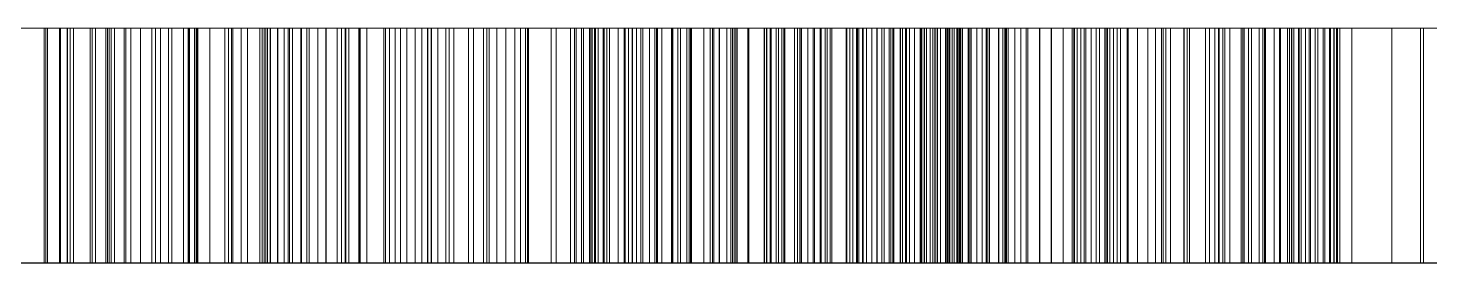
# Paper-space layout '01_三视图' of a CAD drawing. Header units: millimetres. Extents: x 8 to 451, y 8 to 289.
# Drawn here: x 158.96 to 159.557, y 97.925 to 98.025 of the extents above; entities that cross this region are included whole.
import ezdxf

# ---------------------------------------------------------------- set-up
doc = ezdxf.new("R2010")
doc.units = ezdxf.units.MM
doc.linetypes.add('WP_HIDDEN', pattern=[2.3, 1.5, -0.8])
doc.layers.add('HIDDEN', color=7, linetype='WP_HIDDEN', lineweight=13)
doc.layers.add('VISIBLE', color=7, linetype='CONTINUOUS', lineweight=25)

psp = doc.layouts.new('01_三视图')

# ---------------------------------------------------------------- linework, layer by layer
at = {"layer": 'HIDDEN'}
for points in [[(158.78494, 98.025), (159.35073, 98.025)], [(158.78642, 98.025), (159.35184, 98.025)], [(159.36029, 98.025), (158.79449, 98.025)], [(159.36138, 98.025), (158.79596, 98.025)], [(158.84078, 98.025), (159.40658, 98.025)], [(159.41613, 98.025), (158.85033, 98.025)], [(158.8834, 98.025), (159.02595, 98.025)], [(158.88928, 98.025), (159.03183, 98.025)], [(159.46673, 98.025), (158.9314, 98.025)], [(158.96656, 98.025), (158.93943, 98.025)], [(158.9736, 98.025), (158.95473, 98.025)], [(158.95658, 98.025), (158.99361, 98.025)], [(158.95836, 98.025), (158.97655, 98.025)], [(158.95892, 98.025), (158.96729, 98.025)], [(158.95956, 98.025), (158.97307, 98.025)], [(158.96803, 98.025), (158.95971, 98.025)], [(158.96656, 97.925), (158.96656, 98.025)], [(158.99433, 98.025), (158.96656, 98.025)], [(158.96729, 97.925), (158.96729, 98.025)], [(158.96729, 98.025), (158.97636, 98.025)], [(158.96803, 97.925), (158.96803, 98.025)], [(158.97761, 98.025), (158.96803, 98.025)], [(158.97307, 97.925), (158.97307, 98.025)], [(158.97307, 98.025), (158.987, 98.025)], [(158.99288, 98.025), (158.9736, 98.025)], [(158.9736, 97.925), (158.9736, 98.025)], [(158.97636, 97.925), (158.97636, 98.025)], [(158.97636, 98.025), (158.98611, 98.025)], [(158.97655, 98.025), (158.99506, 98.025)], [(158.97655, 97.925), (158.97655, 98.025)], [(158.97761, 97.925), (158.97761, 98.025)], [(158.98847, 98.025), (158.97761, 98.025)], [(158.97913, 97.925), (158.97913, 98.025)], [(158.97913, 98.025), (159.03715, 98.025)], [(159.00352, 98.025), (158.97913, 98.025)], [(158.98611, 97.925), (158.98611, 98.025)], [(158.98611, 98.025), (158.99655, 98.025)], [(158.987, 97.925), (158.987, 98.025)], [(158.987, 98.025), (159.00135, 98.025)], [(158.98847, 97.925), (158.98847, 98.025)], [(159.00061, 98.025), (158.98847, 98.025)], [(159.01251, 98.025), (158.99288, 98.025)], [(158.99288, 97.925), (158.99288, 98.025)], [(158.99361, 97.925), (158.99361, 98.025)], [(158.99361, 98.025), (159.02794, 98.025)], [(158.99433, 97.925), (158.99433, 98.025)], [(159.03068, 98.025), (158.99433, 98.025)], [(158.99506, 98.025), (159.02102, 98.025)], [(158.99506, 97.925), (158.99506, 98.025)], [(158.99655, 97.925), (158.99655, 98.025)], [(158.99655, 98.025), (159.00768, 98.025)], [(159.00061, 97.925), (159.00061, 98.025)], [(159.01401, 98.025), (159.00061, 98.025)], [(159.00135, 97.925), (159.00135, 98.025)], [(159.00135, 98.025), (159.01613, 98.025)], [(159.00352, 97.925), (159.00352, 98.025)], [(159.0282, 98.025), (159.00352, 98.025)], [(159.00768, 97.925), (159.00768, 98.025)], [(159.00768, 98.025), (159.0195, 98.025)], [(159.0317, 98.025), (159.01251, 98.025)], [(159.01251, 97.925), (159.01251, 98.025)], [(159.01401, 97.925), (159.01401, 98.025)], [(159.02842, 98.025), (159.01401, 98.025)], [(159.01613, 97.925), (159.01613, 98.025)], [(159.01613, 98.025), (159.03132, 98.025)], [(159.0195, 97.925), (159.0195, 98.025)], [(159.0195, 98.025), (159.032, 98.025)], [(159.02102, 98.025), (159.04634, 98.025)], [(159.02102, 97.925), (159.02102, 98.025)], [(159.02595, 97.925), (159.02595, 98.025)], [(159.02794, 97.925), (159.02794, 98.025)], [(159.02794, 98.025), (159.06168, 98.025)], [(159.0282, 97.925), (159.0282, 98.025)], [(159.05317, 98.025), (159.0282, 98.025)], [(159.02842, 97.925), (159.02842, 98.025)], [(159.04355, 98.025), (159.02842, 98.025)], [(159.03068, 97.925), (159.03068, 98.025)], [(159.06612, 98.025), (159.03068, 98.025)], [(159.03132, 97.925), (159.03132, 98.025)], [(159.03132, 98.025), (159.04694, 98.025)], [(159.05046, 98.025), (159.0317, 98.025)], [(159.0317, 97.925), (159.0317, 98.025)], [(159.03183, 97.925), (159.03183, 98.025)], [(159.032, 97.925), (159.032, 98.025)], [(159.032, 98.025), (159.04505, 98.025)], [(159.03715, 97.925), (159.03715, 98.025)], [(159.03715, 98.025), (159.46673, 98.025)], [(159.04355, 97.925), (159.04355, 98.025)], [(159.0594, 98.025), (159.04355, 98.025)], [(159.04505, 97.925), (159.04505, 98.025)], [(159.04505, 98.025), (159.05849, 98.025)], [(159.04634, 98.025), (159.07101, 98.025)], [(159.04634, 97.925), (159.04634, 98.025)], [(159.04694, 97.925), (159.04694, 98.025)], [(159.04694, 98.025), (159.06298, 98.025)], [(159.06877, 98.025), (159.05046, 98.025)], [(159.05046, 97.925), (159.05046, 98.025)], [(159.05317, 97.925), (159.05317, 98.025)], [(159.07845, 98.025), (159.05317, 98.025)], [(159.05849, 97.925), (159.05849, 98.025)], [(159.05849, 98.025), (159.07231, 98.025)], [(159.0594, 97.925), (159.0594, 98.025)], [(159.07597, 98.025), (159.0594, 98.025)], [(159.06032, 97.925), (159.06032, 98.025)], [(159.06032, 98.025), (159.06095, 98.025)], [(159.20099, 98.025), (159.06032, 98.025)], [(159.06095, 97.925), (159.06095, 98.025)], [(159.06095, 98.025), (159.06285, 98.025)], [(159.06168, 97.925), (159.06168, 98.025)], [(159.06168, 98.025), (159.09483, 98.025)], [(159.06285, 97.925), (159.06285, 98.025)], [(159.06285, 98.025), (159.06603, 98.025)], [(159.06298, 97.925), (159.06298, 98.025)], [(159.06298, 98.025), (159.07944, 98.025)], [(159.06603, 97.925), (159.06603, 98.025)], [(159.06603, 98.025), (159.07047, 98.025)], [(159.06612, 97.925), (159.06612, 98.025)], [(159.10065, 98.025), (159.06612, 98.025)], [(159.08664, 98.025), (159.06877, 98.025)], [(159.06877, 97.925), (159.06877, 98.025)], [(159.07047, 97.925), (159.07047, 98.025)], [(159.07047, 98.025), (159.07618, 98.025)], [(159.07101, 98.025), (159.09503, 98.025)], [(159.07101, 97.925), (159.07101, 98.025)], [(159.07231, 97.925), (159.07231, 98.025)], [(159.07231, 98.025), (159.08653, 98.025)], [(159.07597, 97.925), (159.07597, 98.025)], [(159.09327, 98.025), (159.07597, 98.025)], [(159.07618, 97.925), (159.07618, 98.025)], [(159.07618, 98.025), (159.08316, 98.025)], [(159.07845, 97.925), (159.07845, 98.025)], [(159.10403, 98.025), (159.07845, 98.025)], [(159.07944, 97.925), (159.07944, 98.025)], [(159.07944, 98.025), (159.09632, 98.025)], [(159.08316, 97.925), (159.08316, 98.025)], [(159.08316, 98.025), (159.09141, 98.025)], [(159.08653, 97.925), (159.08653, 98.025)], [(159.08653, 98.025), (159.10113, 98.025)], [(159.10408, 98.025), (159.08664, 98.025)], [(159.08664, 97.925), (159.08664, 98.025)], [(159.09141, 97.925), (159.09141, 98.025)], [(159.09141, 98.025), (159.10092, 98.025)], [(159.09327, 97.925), (159.09327, 98.025)], [(159.11129, 98.025), (159.09327, 98.025)], [(159.09483, 97.925), (159.09483, 98.025)], [(159.09483, 98.025), (159.12739, 98.025)], [(159.09503, 98.025), (159.11841, 98.025)], [(159.09503, 97.925), (159.09503, 98.025)], [(159.09632, 97.925), (159.09632, 98.025)], [(159.09632, 98.025), (159.11362, 98.025)], [(159.10065, 97.925), (159.10065, 98.025)], [(159.13428, 98.025), (159.10065, 98.025)], [(159.10092, 97.925), (159.10092, 98.025)], [(159.10092, 98.025), (159.11192, 98.025)], [(159.10113, 97.925), (159.10113, 98.025)], [(159.10113, 98.025), (159.11613, 98.025)], [(159.10403, 97.925), (159.10403, 98.025)], [(159.1299, 98.025), (159.10403, 98.025)], [(159.12107, 98.025), (159.10408, 98.025)], [(159.10408, 97.925), (159.10408, 98.025)], [(159.11129, 97.925), (159.11129, 98.025)], [(159.13003, 98.025), (159.11129, 98.025)], [(159.11192, 97.925), (159.11192, 98.025)], [(159.11192, 98.025), (159.12463, 98.025)], [(159.11362, 97.925), (159.11362, 98.025)], [(159.11362, 98.025), (159.13135, 98.025)], [(159.11613, 97.925), (159.11613, 98.025)], [(159.11613, 98.025), (159.13152, 98.025)], [(159.11841, 98.025), (159.14114, 98.025)], [(159.11841, 97.925), (159.11841, 98.025)], [(159.13763, 98.025), (159.12107, 98.025)], [(159.12107, 97.925), (159.12107, 98.025)], [(159.12463, 97.925), (159.12463, 98.025)], [(159.12463, 98.025), (159.13903, 98.025)], [(159.12739, 97.925), (159.12739, 98.025)], [(159.12739, 98.025), (159.15936, 98.025)], [(159.1299, 97.925), (159.1299, 98.025)], [(159.15607, 98.025), (159.1299, 98.025)], [(159.13003, 97.925), (159.13003, 98.025)], [(159.1495, 98.025), (159.13003, 98.025)], [(159.13135, 97.925), (159.13135, 98.025)], [(159.13135, 98.025), (159.1495, 98.025)], [(159.13152, 97.925), (159.13152, 98.025)], [(159.13152, 98.025), (159.14729, 98.025)], [(159.13428, 97.925), (159.13428, 98.025)], [(159.167, 98.025), (159.13428, 98.025)], [(159.15375, 98.025), (159.13763, 98.025)], [(159.13763, 97.925), (159.13763, 98.025)], [(159.13903, 97.925), (159.13903, 98.025)], [(159.13903, 98.025), (159.15513, 98.025)], [(159.14114, 98.025), (159.16323, 98.025)], [(159.14114, 97.925), (159.14114, 98.025)], [(159.14729, 97.925), (159.14729, 98.025)], [(159.14729, 98.025), (159.17238, 98.025)], [(159.1495, 97.925), (159.1495, 98.025)], [(159.1729, 98.025), (159.1495, 98.025)], [(159.1495, 98.025), (159.1716, 98.025)], [(159.16943, 98.025), (159.15375, 98.025)], [(159.15375, 97.925), (159.15375, 98.025)], [(159.15513, 97.925), (159.15513, 98.025)], [(159.15513, 98.025), (159.17292, 98.025)], [(159.15607, 97.925), (159.15607, 98.025)], [(159.18254, 98.025), (159.15607, 98.025)], [(159.15936, 97.925), (159.15936, 98.025)], [(159.15936, 98.025), (159.19075, 98.025)], [(159.16323, 98.025), (159.18467, 98.025)], [(159.16323, 97.925), (159.16323, 98.025)], [(159.167, 97.925), (159.167, 98.025)], [(159.19881, 98.025), (159.167, 98.025)], [(159.18467, 98.025), (159.16943, 98.025)], [(159.16943, 97.925), (159.16943, 98.025)], [(159.1716, 97.925), (159.1716, 98.025)], [(159.1716, 98.025), (159.19311, 98.025)], [(159.17238, 97.925), (159.17238, 98.025)], [(159.17238, 98.025), (159.19624, 98.025)], [(159.1729, 97.925), (159.1729, 98.025)], [(159.19539, 98.025), (159.1729, 98.025)], [(159.17292, 97.925), (159.17292, 98.025)], [(159.17292, 98.025), (159.19242, 98.025)], [(159.18254, 97.925), (159.18254, 98.025)], [(159.19999, 98.025), (159.18254, 98.025)], [(159.18467, 98.025), (159.20516, 98.025)], [(159.19947, 98.025), (159.18467, 98.025)], [(159.18467, 97.925), (159.18467, 98.025)], [(159.18467, 97.925), (159.18467, 98.025)], [(159.19075, 97.925), (159.19075, 98.025)], [(159.19075, 98.025), (159.22154, 98.025)], [(159.19242, 97.925), (159.19242, 98.025)], [(159.19242, 98.025), (159.21362, 98.025)], [(159.19311, 97.925), (159.19311, 98.025)], [(159.19311, 98.025), (159.21403, 98.025)], [(159.19539, 97.925), (159.19539, 98.025)], [(159.20629, 98.025), (159.19539, 98.025)], [(159.19624, 97.925), (159.19624, 98.025)], [(159.19624, 98.025), (159.21887, 98.025)], [(159.19881, 97.925), (159.19881, 98.025)], [(159.22972, 98.025), (159.19881, 98.025)], [(159.21383, 98.025), (159.19947, 98.025)], [(159.19947, 97.925), (159.19947, 98.025)], [(159.19999, 97.925), (159.19999, 98.025)], [(159.2171, 98.025), (159.19999, 98.025)], [(159.20139, 98.025), (159.20099, 98.025)], [(159.20099, 97.925), (159.20099, 98.025)], [(159.2026, 98.025), (159.20139, 98.025)], [(159.20139, 97.925), (159.20139, 98.025)], [(159.20461, 98.025), (159.2026, 98.025)], [(159.2026, 97.925), (159.2026, 98.025)], [(159.20742, 98.025), (159.20461, 98.025)], [(159.20461, 97.925), (159.20461, 98.025)], [(159.20516, 98.025), (159.22437, 98.025)], [(159.20516, 97.925), (159.20516, 98.025)], [(159.20629, 97.925), (159.20629, 98.025)], [(159.21696, 98.025), (159.20629, 98.025)], [(159.21104, 98.025), (159.20742, 98.025)], [(159.20742, 97.925), (159.20742, 98.025)], [(159.21547, 98.025), (159.21104, 98.025)], [(159.21104, 97.925), (159.21104, 98.025)], [(159.21362, 97.925), (159.21362, 98.025)], [(159.21362, 98.025), (159.23652, 98.025)], [(159.22776, 98.025), (159.21383, 98.025)], [(159.21383, 97.925), (159.21383, 98.025)], [(159.21403, 97.925), (159.21403, 98.025)], [(159.21403, 98.025), (159.23436, 98.025)], [(159.2207, 98.025), (159.21547, 98.025)], [(159.21547, 97.925), (159.21547, 98.025)], [(159.21696, 97.925), (159.21696, 98.025)], [(159.2274, 98.025), (159.21696, 98.025)], [(159.2171, 97.925), (159.2171, 98.025)], [(159.23386, 98.025), (159.2171, 98.025)], [(159.21887, 97.925), (159.21887, 98.025)], [(159.21887, 98.025), (159.24028, 98.025)], [(159.22673, 98.025), (159.2207, 98.025)], [(159.2207, 97.925), (159.2207, 98.025)], [(159.22154, 97.925), (159.22154, 98.025)], [(159.22154, 98.025), (159.25175, 98.025)], [(159.22437, 98.025), (159.24232, 98.025)], [(159.22437, 97.925), (159.22437, 98.025)], [(159.23374, 98.025), (159.22673, 98.025)], [(159.22673, 97.925), (159.22673, 98.025)], [(159.2274, 97.925), (159.2274, 98.025)], [(159.23762, 98.025), (159.2274, 98.025)], [(159.24124, 98.025), (159.22776, 98.025)], [(159.22776, 97.925), (159.22776, 98.025)], [(159.22972, 97.925), (159.22972, 98.025)], [(159.25972, 98.025), (159.22972, 98.025)], [(159.24191, 98.025), (159.23374, 98.025)], [(159.23374, 97.925), (159.23374, 98.025)], [(159.23386, 97.925), (159.23386, 98.025)], [(159.25028, 98.025), (159.23386, 98.025)], [(159.23436, 97.925), (159.23436, 98.025)], [(159.23436, 98.025), (159.2541, 98.025)], [(159.23652, 97.925), (159.23652, 98.025)], [(159.23652, 98.025), (159.26112, 98.025)], [(159.23762, 97.925), (159.23762, 98.025)], [(159.2476, 98.025), (159.23762, 98.025)], [(159.24028, 97.925), (159.24028, 98.025)], [(159.24028, 98.025), (159.26045, 98.025)], [(159.25428, 98.025), (159.24124, 98.025)], [(159.24124, 97.925), (159.24124, 98.025)], [(159.25124, 98.025), (159.24191, 98.025)], [(159.24191, 97.925), (159.24191, 98.025)], [(159.24232, 98.025), (159.259, 98.025)], [(159.24232, 97.925), (159.24232, 98.025)], [(159.2476, 97.925), (159.2476, 98.025)], [(159.25735, 98.025), (159.2476, 98.025)], [(159.26636, 98.025), (159.25028, 98.025)], [(159.25028, 97.925), (159.25028, 98.025)], [(159.26172, 98.025), (159.25124, 98.025)], [(159.25124, 97.925), (159.25124, 98.025)], [(159.25175, 97.925), (159.25175, 98.025)], [(159.25175, 98.025), (159.26649, 98.025)], [(159.2541, 97.925), (159.2541, 98.025)], [(159.2541, 98.025), (159.27324, 98.025)], [(159.26671, 98.025), (159.25428, 98.025)], [(159.25428, 97.925), (159.25428, 98.025)], [(159.25735, 97.925), (159.25735, 98.025)], [(159.27617, 98.025), (159.25735, 98.025)], [(159.259, 98.025), (159.27441, 98.025)], [(159.259, 97.925), (159.259, 98.025)], [(159.25972, 97.925), (159.25972, 98.025)], [(159.27428, 98.025), (159.25972, 98.025)], [(159.26045, 97.925), (159.26045, 98.025)], [(159.26045, 98.025), (159.2794, 98.025)], [(159.26112, 97.925), (159.26112, 98.025)], [(159.26112, 98.025), (159.28741, 98.025)], [(159.27335, 98.025), (159.26172, 98.025)], [(159.26172, 97.925), (159.26172, 98.025)], [(159.28209, 98.025), (159.26636, 98.025)], [(159.26636, 97.925), (159.26636, 98.025)], [(159.26649, 97.925), (159.26649, 98.025)], [(159.26649, 98.025), (159.28081, 98.025)], [(159.27833, 98.025), (159.26671, 98.025)], [(159.26671, 97.925), (159.26671, 98.025)], [(159.27324, 97.925), (159.27324, 98.025)], [(159.27324, 98.025), (159.2918, 98.025)], [(159.28614, 98.025), (159.27335, 98.025)], [(159.27335, 97.925), (159.27335, 98.025)], [(159.27428, 97.925), (159.27428, 98.025)], [(159.28839, 98.025), (159.27428, 98.025)], [(159.27441, 98.025), (159.28855, 98.025)], [(159.27441, 97.925), (159.27441, 98.025)], [(159.27578, 97.925), (159.27578, 98.025)], [(159.27578, 98.025), (159.41246, 98.025)], [(159.42201, 98.025), (159.27578, 98.025)], [(159.27617, 97.925), (159.27617, 98.025)], [(159.29407, 98.025), (159.27617, 98.025)], [(159.28915, 98.025), (159.27833, 98.025)], [(159.27833, 97.925), (159.27833, 98.025)], [(159.2794, 97.925), (159.2794, 98.025)], [(159.2794, 98.025), (159.29713, 98.025)], [(159.28081, 97.925), (159.28081, 98.025)], [(159.28081, 98.025), (159.2947, 98.025)], [(159.28166, 97.925), (159.28166, 98.025)], [(159.28166, 98.025), (159.41834, 98.025)], [(159.42789, 98.025), (159.28166, 98.025)], [(159.29748, 98.025), (159.28209, 98.025)], [(159.28209, 97.925), (159.28209, 98.025)], [(159.30009, 98.025), (159.28614, 98.025)], [(159.28614, 97.925), (159.28614, 98.025)], [(159.28741, 97.925), (159.28741, 98.025)], [(159.28741, 98.025), (159.31541, 98.025)], [(159.28839, 97.925), (159.28839, 98.025)], [(159.30207, 98.025), (159.28839, 98.025)], [(159.28855, 98.025), (159.30142, 98.025)], [(159.28855, 97.925), (159.28855, 98.025)], [(159.29917, 98.025), (159.28915, 98.025)], [(159.28915, 97.925), (159.28915, 98.025)], [(159.2918, 97.925), (159.2918, 98.025)], [(159.2918, 98.025), (159.30976, 98.025)], [(159.29407, 97.925), (159.29407, 98.025)], [(159.31105, 98.025), (159.29407, 98.025)], [(159.2947, 97.925), (159.2947, 98.025)], [(159.2947, 98.025), (159.30817, 98.025)], [(159.29713, 97.925), (159.29713, 98.025)], [(159.29713, 98.025), (159.31362, 98.025)], [(159.31252, 98.025), (159.29748, 98.025)], [(159.29748, 97.925), (159.29748, 98.025)], [(159.30839, 98.025), (159.29917, 98.025)], [(159.29917, 97.925), (159.29917, 98.025)], [(159.31519, 98.025), (159.30009, 98.025)], [(159.30009, 97.925), (159.30009, 98.025)], [(159.30142, 98.025), (159.31302, 98.025)], [(159.30142, 97.925), (159.30142, 98.025)], [(159.30207, 97.925), (159.30207, 98.025)], [(159.31531, 98.025), (159.30207, 98.025)], [(159.30817, 97.925), (159.30817, 98.025)], [(159.30817, 98.025), (159.32121, 98.025)], [(159.31681, 98.025), (159.30839, 98.025)], [(159.30839, 97.925), (159.30839, 98.025)], [(159.30976, 97.925), (159.30976, 98.025)], [(159.30976, 98.025), (159.32714, 98.025)], [(159.31105, 97.925), (159.31105, 98.025)], [(159.31905, 98.025), (159.31105, 98.025)], [(159.32722, 98.025), (159.31252, 98.025)], [(159.31252, 97.925), (159.31252, 98.025)], [(159.31302, 98.025), (159.3233, 98.025)], [(159.31302, 97.925), (159.31302, 98.025)], [(159.31362, 97.925), (159.31362, 98.025)], [(159.31362, 98.025), (159.32131, 98.025)], [(159.33131, 98.025), (159.31519, 98.025)], [(159.31519, 97.925), (159.31519, 98.025)], [(159.31531, 97.925), (159.31531, 98.025)], [(159.32811, 98.025), (159.31531, 98.025)], [(159.31541, 97.925), (159.31541, 98.025)], [(159.31541, 98.025), (159.34511, 98.025)], [(159.32442, 98.025), (159.31681, 98.025)], [(159.31681, 97.925), (159.31681, 98.025)], [(159.31905, 97.925), (159.31905, 98.025)], [(159.32654, 98.025), (159.31905, 98.025)], [(159.32121, 97.925), (159.32121, 98.025)], [(159.32121, 98.025), (159.33383, 98.025)], [(159.32131, 97.925), (159.32131, 98.025)], [(159.32131, 98.025), (159.32851, 98.025)], [(159.3233, 98.025), (159.33221, 98.025)], [(159.3233, 97.925), (159.3233, 98.025)], [(159.33124, 98.025), (159.32442, 98.025)], [(159.32442, 97.925), (159.32442, 98.025)], [(159.32654, 97.925), (159.32654, 98.025)], [(159.33351, 98.025), (159.32654, 98.025)], [(159.32714, 97.925), (159.32714, 98.025)], [(159.32714, 98.025), (159.34392, 98.025)], [(159.34157, 98.025), (159.32722, 98.025)], [(159.32722, 97.925), (159.32722, 98.025)], [(159.32811, 97.925), (159.32811, 98.025)], [(159.34047, 98.025), (159.32811, 98.025)], [(159.32851, 97.925), (159.32851, 98.025)], [(159.32851, 98.025), (159.33521, 98.025)], [(159.33725, 98.025), (159.33124, 98.025)], [(159.33124, 97.925), (159.33124, 98.025)], [(159.3483, 98.025), (159.33131, 98.025)], [(159.33131, 97.925), (159.33131, 98.025)], [(159.33221, 98.025), (159.33975, 98.025)], [(159.33221, 97.925), (159.33221, 98.025)], [(159.33351, 97.925), (159.33351, 98.025)], [(159.33996, 98.025), (159.33351, 98.025)], [(159.33383, 97.925), (159.33383, 98.025)], [(159.33383, 98.025), (159.34603, 98.025)], [(159.33521, 97.925), (159.33521, 98.025)], [(159.33521, 98.025), (159.34141, 98.025)], [(159.34246, 98.025), (159.33725, 98.025)], [(159.33725, 97.925), (159.33725, 98.025)], [(159.33975, 98.025), (159.34592, 98.025)], [(159.33975, 97.925), (159.33975, 98.025)], [(159.33996, 97.925), (159.33996, 98.025)], [(159.3459, 98.025), (159.33996, 98.025)], [(159.34047, 97.925), (159.34047, 98.025)], [(159.35239, 98.025), (159.34047, 98.025)], [(159.34141, 97.925), (159.34141, 98.025)], [(159.34141, 98.025), (159.34712, 98.025)], [(159.35558, 98.025), (159.34157, 98.025)], [(159.34157, 97.925), (159.34157, 98.025)], [(159.34687, 98.025), (159.34246, 98.025)], [(159.34246, 97.925), (159.34246, 98.025)], [(159.34392, 97.925), (159.34392, 98.025)], [(159.34392, 98.025), (159.36011, 98.025)], [(159.34511, 97.925), (159.34511, 98.025)], [(159.34511, 98.025), (159.3765, 98.025)], [(159.3459, 97.925), (159.3459, 98.025)], [(159.35132, 98.025), (159.3459, 98.025)], [(159.34592, 98.025), (159.35072, 98.025)], [(159.34592, 97.925), (159.34592, 98.025)], [(159.34603, 97.925), (159.34603, 98.025)], [(159.34603, 98.025), (159.35779, 98.025)], [(159.35048, 98.025), (159.34687, 98.025)], [(159.34687, 97.925), (159.34687, 98.025)], [(159.34712, 97.925), (159.34712, 98.025)], [(159.34712, 98.025), (159.35233, 98.025)], [(159.36616, 98.025), (159.3483, 98.025)], [(159.3483, 97.925), (159.3483, 98.025)], [(159.35328, 98.025), (159.35048, 98.025)], [(159.35048, 97.925), (159.35048, 98.025)], [(159.35072, 98.025), (159.35415, 98.025)], [(159.35072, 97.925), (159.35072, 98.025)], [(159.35073, 97.925), (159.35073, 98.025)], [(159.35073, 98.025), (159.49696, 98.025)], [(159.35132, 97.925), (159.35132, 98.025)], [(159.35623, 98.025), (159.35132, 98.025)], [(159.35184, 97.925), (159.35184, 98.025)], [(159.35184, 98.025), (159.49796, 98.025)], [(159.35233, 97.925), (159.35233, 98.025)], [(159.35233, 98.025), (159.35704, 98.025)], [(159.35239, 97.925), (159.35239, 98.025)], [(159.36387, 98.025), (159.35239, 98.025)], [(159.35529, 98.025), (159.35328, 98.025)], [(159.35328, 97.925), (159.35328, 98.025)], [(159.35415, 98.025), (159.3562, 98.025)], [(159.35415, 97.925), (159.35415, 98.025)], [(159.35649, 98.025), (159.35529, 98.025)], [(159.35529, 97.925), (159.35529, 98.025)], [(159.36924, 98.025), (159.35558, 98.025)], [(159.35558, 97.925), (159.35558, 98.025)], [(159.3562, 98.025), (159.35689, 98.025)], [(159.3562, 97.925), (159.3562, 98.025)], [(159.35623, 97.925), (159.35623, 98.025)], [(159.36062, 98.025), (159.35623, 98.025)], [(159.35689, 98.025), (159.35649, 98.025)], [(159.35649, 97.925), (159.35649, 98.025)], [(159.35689, 97.925), (159.35689, 98.025)], [(159.35704, 97.925), (159.35704, 98.025)], [(159.35704, 98.025), (159.36126, 98.025)], [(159.35779, 97.925), (159.35779, 98.025)], [(159.35779, 98.025), (159.36914, 98.025)], [(159.36011, 97.925), (159.36011, 98.025)], [(159.36011, 98.025), (159.37572, 98.025)], [(159.36029, 97.925), (159.36029, 98.025)], [(159.49696, 98.025), (159.36029, 98.025)], [(159.36062, 97.925), (159.36062, 98.025)], [(159.36784, 98.025), (159.36062, 98.025)], [(159.36126, 97.925), (159.36126, 98.025)], [(159.36126, 98.025), (159.36821, 98.025)], [(159.36138, 97.925), (159.36138, 98.025)], [(159.49796, 98.025), (159.36138, 98.025)], [(159.36387, 97.925), (159.36387, 98.025)], [(159.37491, 98.025), (159.36387, 98.025)], [(159.3849, 98.025), (159.36616, 98.025)], [(159.36616, 97.925), (159.36616, 98.025)], [(159.36784, 97.925), (159.36784, 98.025)], [(159.37301, 98.025), (159.36784, 98.025)], [(159.36821, 97.925), (159.36821, 98.025)], [(159.36821, 98.025), (159.37317, 98.025)], [(159.36914, 97.925), (159.36914, 98.025)], [(159.36914, 98.025), (159.38006, 98.025)], [(159.38257, 98.025), (159.36924, 98.025)], [(159.36924, 97.925), (159.36924, 98.025)], [(159.37301, 97.925), (159.37301, 98.025)], [(159.37611, 98.025), (159.37301, 98.025)], [(159.37317, 97.925), (159.37317, 98.025)], [(159.37317, 98.025), (159.37615, 98.025)], [(159.37491, 97.925), (159.37491, 98.025)], [(159.38551, 98.025), (159.37491, 98.025)], [(159.37572, 97.925), (159.37572, 98.025)], [(159.37572, 98.025), (159.39073, 98.025)], [(159.37611, 97.925), (159.37611, 98.025)], [(159.37714, 98.025), (159.37611, 98.025)], [(159.37615, 97.925), (159.37615, 98.025)], [(159.37615, 98.025), (159.37714, 98.025)], [(159.3765, 97.925), (159.3765, 98.025)], [(159.3765, 98.025), (159.4096, 98.025)], [(159.37714, 97.925), (159.37714, 98.025)], [(159.38006, 97.925), (159.38006, 98.025)], [(159.38006, 98.025), (159.39055, 98.025)], [(159.39554, 98.025), (159.38257, 98.025)], [(159.38257, 97.925), (159.38257, 98.025)], [(159.4045, 98.025), (159.3849, 98.025)], [(159.3849, 97.925), (159.3849, 98.025)], [(159.38551, 97.925), (159.38551, 98.025)], [(159.39568, 98.025), (159.38551, 98.025)], [(159.39055, 97.925), (159.39055, 98.025)], [(159.39055, 98.025), (159.40062, 98.025)], [(159.39073, 97.925), (159.39073, 98.025)], [(159.39073, 98.025), (159.40515, 98.025)], [(159.40818, 98.025), (159.39554, 98.025)], [(159.39554, 97.925), (159.39554, 98.025)], [(159.39568, 97.925), (159.39568, 98.025)], [(159.4054, 98.025), (159.39568, 98.025)], [(159.40062, 97.925), (159.40062, 98.025)], [(159.40062, 98.025), (159.41027, 98.025)], [(159.42498, 98.025), (159.4045, 98.025)], [(159.4045, 97.925), (159.4045, 98.025)], [(159.40515, 97.925), (159.40515, 98.025)], [(159.40515, 98.025), (159.41897, 98.025)], [(159.4054, 97.925), (159.4054, 98.025)], [(159.41469, 98.025), (159.4054, 98.025)], [(159.40658, 97.925), (159.40658, 98.025)], [(159.40658, 98.025), (159.55281, 98.025)], [(159.42046, 98.025), (159.40818, 98.025)], [(159.40818, 97.925), (159.40818, 98.025)], [(159.4096, 97.925), (159.4096, 98.025)], [(159.4096, 98.025), (159.44439, 98.025)], [(159.41027, 97.925), (159.41027, 98.025)], [(159.41027, 98.025), (159.41949, 98.025)], [(159.41246, 97.925), (159.41246, 98.025)], [(159.41246, 98.025), (159.97826, 98.025)], [(159.41469, 97.925), (159.41469, 98.025)], [(159.42354, 98.025), (159.41469, 98.025)], [(159.41613, 97.925), (159.41613, 98.025)], [(159.55281, 98.025), (159.41613, 98.025)], [(159.41834, 97.925), (159.41834, 98.025)], [(159.41834, 98.025), (159.98413, 98.025)], [(159.41897, 97.925), (159.41897, 98.025)], [(159.41897, 98.025), (159.43221, 98.025)], [(159.41949, 97.925), (159.41949, 98.025)], [(159.41949, 98.025), (159.42828, 98.025)], [(159.4322, 98.025), (159.42046, 98.025)], [(159.42046, 97.925), (159.42046, 98.025)], [(159.42201, 97.925), (159.42201, 98.025)], [(159.98781, 98.025), (159.42201, 98.025)], [(159.42354, 97.925), (159.42354, 98.025)], [(159.43991, 98.025), (159.42354, 98.025)], [(159.44633, 98.025), (159.42498, 98.025)], [(159.42498, 97.925), (159.42498, 98.025)], [(159.42789, 97.925), (159.42789, 98.025)], [(159.99369, 98.025), (159.42789, 98.025)], [(159.42828, 97.925), (159.42828, 98.025)], [(159.42828, 98.025), (159.43665, 98.025)], [(159.44318, 98.025), (159.4322, 98.025)], [(159.4322, 97.925), (159.4322, 98.025)], [(159.43221, 97.925), (159.43221, 98.025)], [(159.43221, 98.025), (159.44253, 98.025)], [(159.43665, 97.925), (159.43665, 98.025)], [(159.43665, 98.025), (159.45195, 98.025)], [(159.43991, 97.925), (159.43991, 98.025)], [(159.45444, 98.025), (159.43991, 98.025)], [(159.44253, 97.925), (159.44253, 98.025)], [(159.44253, 98.025), (159.45218, 98.025)], [(159.4534, 98.025), (159.44318, 98.025)], [(159.44318, 97.925), (159.44318, 98.025)], [(159.44439, 97.925), (159.44439, 98.025)], [(159.44439, 98.025), (159.48088, 98.025)], [(159.46856, 98.025), (159.44633, 98.025)], [(159.44633, 97.925), (159.44633, 98.025)], [(159.45195, 97.925), (159.45195, 98.025)], [(159.45195, 98.025), (159.4652, 98.025)], [(159.45218, 97.925), (159.45218, 98.025)], [(159.45218, 98.025), (159.46116, 98.025)], [(159.46287, 98.025), (159.4534, 98.025)], [(159.4534, 97.925), (159.4534, 98.025)], [(159.45444, 97.925), (159.45444, 98.025)], [(159.46704, 98.025), (159.45444, 98.025)], [(159.46116, 97.925), (159.46116, 98.025)], [(159.46116, 98.025), (159.46948, 98.025)], [(159.47158, 98.025), (159.46287, 98.025)], [(159.46287, 97.925), (159.46287, 98.025)], [(159.4652, 97.925), (159.4652, 98.025)], [(159.4652, 98.025), (159.47642, 98.025)], [(159.46673, 97.925), (159.46673, 98.025)], [(159.46704, 97.925), (159.46704, 98.025)], [(159.47769, 98.025), (159.46704, 98.025)], [(159.50596, 98.025), (159.46856, 98.025)], [(159.46856, 97.925), (159.46856, 98.025)], [(159.46948, 97.925), (159.46948, 98.025)], [(159.46948, 98.025), (159.47713, 98.025)], [(159.47953, 98.025), (159.47158, 98.025)], [(159.47158, 97.925), (159.47158, 98.025)], [(159.47642, 97.925), (159.47642, 98.025)], [(159.47642, 98.025), (159.4856, 98.025)], [(159.47713, 97.925), (159.47713, 98.025)], [(159.47713, 98.025), (159.48412, 98.025)], [(159.47769, 97.925), (159.47769, 98.025)], [(159.48641, 98.025), (159.47769, 98.025)], [(159.48673, 98.025), (159.47953, 98.025)], [(159.47953, 97.925), (159.47953, 98.025)], [(159.48088, 97.925), (159.48088, 98.025)], [(159.48088, 98.025), (159.51839, 98.025)], [(159.48412, 97.925), (159.48412, 98.025)], [(159.48412, 98.025), (159.49044, 98.025)], [(159.4856, 97.925), (159.4856, 98.025)], [(159.4856, 98.025), (159.49273, 98.025)], [(159.48641, 97.925), (159.48641, 98.025)], [(159.49319, 98.025), (159.48641, 98.025)], [(159.49316, 98.025), (159.48673, 98.025)], [(159.48673, 97.925), (159.48673, 98.025)], [(159.49044, 97.925), (159.49044, 98.025)], [(159.49044, 98.025), (159.4961, 98.025)], [(159.49273, 97.925), (159.49273, 98.025)], [(159.49273, 98.025), (159.49783, 98.025)], [(159.49884, 98.025), (159.49316, 98.025)], [(159.49316, 97.925), (159.49316, 98.025)], [(159.49319, 97.925), (159.49319, 98.025)], [(159.49804, 98.025), (159.49319, 98.025)], [(159.4961, 97.925), (159.4961, 98.025)], [(159.4961, 98.025), (159.50109, 98.025)], [(159.49696, 97.925), (159.49696, 98.025)], [(159.49783, 97.925), (159.49783, 98.025)], [(159.49783, 98.025), (159.50089, 98.025)], [(159.49796, 97.925), (159.49796, 98.025)], [(159.49804, 97.925), (159.49804, 98.025)], [(159.50094, 98.025), (159.49804, 98.025)], [(159.50376, 98.025), (159.49884, 98.025)], [(159.49884, 97.925), (159.49884, 98.025)], [(159.50089, 97.925), (159.50089, 98.025)], [(159.50089, 98.025), (159.50191, 98.025)], [(159.50094, 97.925), (159.50094, 98.025)], [(159.50191, 98.025), (159.50094, 98.025)], [(159.50109, 97.925), (159.50109, 98.025)], [(159.50109, 98.025), (159.50542, 98.025)], [(159.50191, 97.925), (159.50191, 98.025)], [(159.50793, 98.025), (159.50376, 98.025)], [(159.50376, 97.925), (159.50376, 98.025)], [(159.50542, 97.925), (159.50542, 98.025)], [(159.50542, 98.025), (159.50908, 98.025)], [(159.52361, 98.025), (159.50596, 98.025)], [(159.50596, 97.925), (159.50596, 98.025)], [(159.51134, 98.025), (159.50793, 98.025)], [(159.50793, 97.925), (159.50793, 98.025)], [(159.50908, 97.925), (159.50908, 98.025)], [(159.50908, 98.025), (159.51207, 98.025)], [(159.51399, 98.025), (159.51134, 98.025)], [(159.51134, 97.925), (159.51134, 98.025)], [(159.51207, 97.925), (159.51207, 98.025)], [(159.51207, 98.025), (159.5144, 98.025)], [(159.51588, 98.025), (159.51399, 98.025)], [(159.51399, 97.925), (159.51399, 98.025)], [(159.5144, 97.925), (159.5144, 98.025)], [(159.5144, 98.025), (159.51606, 98.025)], [(159.51702, 98.025), (159.51588, 98.025)], [(159.51588, 97.925), (159.51588, 98.025)], [(159.51606, 97.925), (159.51606, 98.025)], [(159.51606, 98.025), (159.51706, 98.025)], [(159.51739, 98.025), (159.51702, 98.025)], [(159.51702, 97.925), (159.51702, 98.025)], [(159.51706, 97.925), (159.51706, 98.025)], [(159.51706, 98.025), (159.51739, 98.025)], [(159.51739, 97.925), (159.51739, 98.025)], [(159.51839, 97.925), (159.51839, 98.025)], [(159.51839, 98.025), (159.55405, 98.025)], [(159.54057, 98.025), (159.52361, 98.025)], [(159.52361, 97.925), (159.52361, 98.025)], [(159.55683, 98.025), (159.54057, 98.025)], [(159.54057, 97.925), (159.54057, 98.025)], [(159.55281, 97.925), (159.55281, 98.025)], [(159.55405, 97.925), (159.55405, 98.025)], [(159.55405, 98.025), (159.58787, 98.025)], [(158.78494, 97.925), (159.35073, 97.925)], [(158.78642, 97.925), (159.35184, 97.925)], [(159.36029, 97.925), (158.79449, 97.925)], [(159.36138, 97.925), (158.79596, 97.925)], [(158.84078, 97.925), (159.40658, 97.925)], [(159.41613, 97.925), (158.85033, 97.925)], [(158.8834, 97.925), (159.02595, 97.925)], [(158.88928, 97.925), (159.03183, 97.925)], [(159.46673, 97.925), (158.9314, 97.925)], [(158.96656, 97.925), (158.93943, 97.925)], [(158.9736, 97.925), (158.95473, 97.925)], [(158.95658, 97.925), (158.99361, 97.925)], [(158.95836, 97.925), (158.97655, 97.925)], [(158.95892, 97.925), (158.96729, 97.925)], [(158.95956, 97.925), (158.97307, 97.925)], [(158.96803, 97.925), (158.95971, 97.925)], [(158.99433, 97.925), (158.96656, 97.925)], [(158.96729, 97.925), (158.97636, 97.925)], [(158.97761, 97.925), (158.96803, 97.925)], [(158.97307, 97.925), (158.987, 97.925)], [(158.99288, 97.925), (158.9736, 97.925)], [(158.97636, 97.925), (158.98611, 97.925)], [(158.97655, 97.925), (158.99506, 97.925)], [(158.98847, 97.925), (158.97761, 97.925)], [(158.97913, 97.925), (159.03715, 97.925)], [(159.00352, 97.925), (158.97913, 97.925)], [(158.98611, 97.925), (158.99655, 97.925)], [(158.987, 97.925), (159.00135, 97.925)], [(159.00061, 97.925), (158.98847, 97.925)], [(159.01251, 97.925), (158.99288, 97.925)], [(158.99361, 97.925), (159.02794, 97.925)], [(159.03068, 97.925), (158.99433, 97.925)], [(158.99506, 97.925), (159.02102, 97.925)], [(158.99655, 97.925), (159.00768, 97.925)], [(159.01401, 97.925), (159.00061, 97.925)], [(159.00135, 97.925), (159.01613, 97.925)], [(159.0282, 97.925), (159.00352, 97.925)], [(159.00768, 97.925), (159.0195, 97.925)], [(159.0317, 97.925), (159.01251, 97.925)], [(159.02842, 97.925), (159.01401, 97.925)], [(159.01613, 97.925), (159.03132, 97.925)], [(159.0195, 97.925), (159.032, 97.925)], [(159.02102, 97.925), (159.04634, 97.925)], [(159.02794, 97.925), (159.06168, 97.925)], [(159.05317, 97.925), (159.0282, 97.925)], [(159.04355, 97.925), (159.02842, 97.925)], [(159.06612, 97.925), (159.03068, 97.925)], [(159.03132, 97.925), (159.04694, 97.925)], [(159.05046, 97.925), (159.0317, 97.925)], [(159.032, 97.925), (159.04505, 97.925)], [(159.03715, 97.925), (159.46673, 97.925)], [(159.0594, 97.925), (159.04355, 97.925)], [(159.04505, 97.925), (159.05849, 97.925)], [(159.04634, 97.925), (159.07101, 97.925)], [(159.04694, 97.925), (159.06298, 97.925)], [(159.06877, 97.925), (159.05046, 97.925)], [(159.07845, 97.925), (159.05317, 97.925)], [(159.05849, 97.925), (159.07231, 97.925)], [(159.07597, 97.925), (159.0594, 97.925)], [(159.06032, 97.925), (159.06095, 97.925)], [(159.20099, 97.925), (159.06032, 97.925)], [(159.06095, 97.925), (159.06285, 97.925)], [(159.06168, 97.925), (159.09483, 97.925)], [(159.06285, 97.925), (159.06603, 97.925)], [(159.06298, 97.925), (159.07944, 97.925)], [(159.06603, 97.925), (159.07047, 97.925)], [(159.10065, 97.925), (159.06612, 97.925)], [(159.08664, 97.925), (159.06877, 97.925)], [(159.07047, 97.925), (159.07618, 97.925)], [(159.07101, 97.925), (159.09503, 97.925)], [(159.07231, 97.925), (159.08653, 97.925)], [(159.09327, 97.925), (159.07597, 97.925)], [(159.07618, 97.925), (159.08316, 97.925)], [(159.10403, 97.925), (159.07845, 97.925)], [(159.07944, 97.925), (159.09632, 97.925)], [(159.08316, 97.925), (159.09141, 97.925)], [(159.08653, 97.925), (159.10113, 97.925)], [(159.10408, 97.925), (159.08664, 97.925)], [(159.09141, 97.925), (159.10092, 97.925)], [(159.11129, 97.925), (159.09327, 97.925)], [(159.09483, 97.925), (159.12739, 97.925)], [(159.09503, 97.925), (159.11841, 97.925)], [(159.09632, 97.925), (159.11362, 97.925)], [(159.13428, 97.925), (159.10065, 97.925)], [(159.10092, 97.925), (159.11192, 97.925)], [(159.10113, 97.925), (159.11613, 97.925)], [(159.1299, 97.925), (159.10403, 97.925)], [(159.12107, 97.925), (159.10408, 97.925)], [(159.13003, 97.925), (159.11129, 97.925)], [(159.11192, 97.925), (159.12463, 97.925)], [(159.11362, 97.925), (159.13135, 97.925)], [(159.11613, 97.925), (159.13152, 97.925)], [(159.11841, 97.925), (159.14114, 97.925)], [(159.13763, 97.925), (159.12107, 97.925)], [(159.12463, 97.925), (159.13903, 97.925)], [(159.12739, 97.925), (159.15936, 97.925)], [(159.15607, 97.925), (159.1299, 97.925)], [(159.1495, 97.925), (159.13003, 97.925)], [(159.13135, 97.925), (159.1495, 97.925)], [(159.13152, 97.925), (159.14729, 97.925)], [(159.167, 97.925), (159.13428, 97.925)], [(159.15375, 97.925), (159.13763, 97.925)], [(159.13903, 97.925), (159.15513, 97.925)], [(159.14114, 97.925), (159.16323, 97.925)], [(159.14729, 97.925), (159.17238, 97.925)], [(159.1729, 97.925), (159.1495, 97.925)], [(159.1495, 97.925), (159.1716, 97.925)], [(159.16943, 97.925), (159.15375, 97.925)], [(159.15513, 97.925), (159.17292, 97.925)], [(159.18254, 97.925), (159.15607, 97.925)], [(159.15936, 97.925), (159.19075, 97.925)], [(159.16323, 97.925), (159.18467, 97.925)], [(159.19881, 97.925), (159.167, 97.925)], [(159.18467, 97.925), (159.16943, 97.925)], [(159.1716, 97.925), (159.19311, 97.925)], [(159.17238, 97.925), (159.19624, 97.925)], [(159.19539, 97.925), (159.1729, 97.925)], [(159.17292, 97.925), (159.19242, 97.925)], [(159.19999, 97.925), (159.18254, 97.925)], [(159.18467, 97.925), (159.20516, 97.925)], [(159.19947, 97.925), (159.18467, 97.925)], [(159.19075, 97.925), (159.22154, 97.925)], [(159.19242, 97.925), (159.21362, 97.925)], [(159.19311, 97.925), (159.21403, 97.925)], [(159.20629, 97.925), (159.19539, 97.925)], [(159.19624, 97.925), (159.21887, 97.925)], [(159.22972, 97.925), (159.19881, 97.925)], [(159.21383, 97.925), (159.19947, 97.925)], [(159.2171, 97.925), (159.19999, 97.925)], [(159.20139, 97.925), (159.20099, 97.925)], [(159.2026, 97.925), (159.20139, 97.925)], [(159.20461, 97.925), (159.2026, 97.925)], [(159.20742, 97.925), (159.20461, 97.925)], [(159.20516, 97.925), (159.22437, 97.925)], [(159.21696, 97.925), (159.20629, 97.925)], [(159.21104, 97.925), (159.20742, 97.925)], [(159.21547, 97.925), (159.21104, 97.925)], [(159.21362, 97.925), (159.23652, 97.925)], [(159.22776, 97.925), (159.21383, 97.925)], [(159.21403, 97.925), (159.23436, 97.925)], [(159.2207, 97.925), (159.21547, 97.925)], [(159.2274, 97.925), (159.21696, 97.925)], [(159.23386, 97.925), (159.2171, 97.925)], [(159.21887, 97.925), (159.24028, 97.925)], [(159.22673, 97.925), (159.2207, 97.925)], [(159.22154, 97.925), (159.25175, 97.925)], [(159.22437, 97.925), (159.24232, 97.925)], [(159.23374, 97.925), (159.22673, 97.925)], [(159.23762, 97.925), (159.2274, 97.925)], [(159.24124, 97.925), (159.22776, 97.925)], [(159.25972, 97.925), (159.22972, 97.925)], [(159.24191, 97.925), (159.23374, 97.925)], [(159.25028, 97.925), (159.23386, 97.925)], [(159.23436, 97.925), (159.2541, 97.925)], [(159.23652, 97.925), (159.26112, 97.925)], [(159.2476, 97.925), (159.23762, 97.925)], [(159.24028, 97.925), (159.26045, 97.925)], [(159.25428, 97.925), (159.24124, 97.925)], [(159.25124, 97.925), (159.24191, 97.925)], [(159.24232, 97.925), (159.259, 97.925)], [(159.25735, 97.925), (159.2476, 97.925)], [(159.26636, 97.925), (159.25028, 97.925)], [(159.26172, 97.925), (159.25124, 97.925)], [(159.25175, 97.925), (159.26649, 97.925)], [(159.2541, 97.925), (159.27324, 97.925)], [(159.26671, 97.925), (159.25428, 97.925)], [(159.27617, 97.925), (159.25735, 97.925)], [(159.259, 97.925), (159.27441, 97.925)], [(159.27428, 97.925), (159.25972, 97.925)], [(159.26045, 97.925), (159.2794, 97.925)], [(159.26112, 97.925), (159.28741, 97.925)], [(159.27335, 97.925), (159.26172, 97.925)], [(159.28209, 97.925), (159.26636, 97.925)], [(159.26649, 97.925), (159.28081, 97.925)], [(159.27833, 97.925), (159.26671, 97.925)], [(159.27324, 97.925), (159.2918, 97.925)], [(159.28614, 97.925), (159.27335, 97.925)], [(159.28839, 97.925), (159.27428, 97.925)], [(159.27441, 97.925), (159.28855, 97.925)], [(159.27578, 97.925), (159.41246, 97.925)], [(159.42201, 97.925), (159.27578, 97.925)], [(159.29407, 97.925), (159.27617, 97.925)], [(159.28915, 97.925), (159.27833, 97.925)], [(159.2794, 97.925), (159.29713, 97.925)], [(159.28081, 97.925), (159.2947, 97.925)], [(159.28166, 97.925), (159.41834, 97.925)], [(159.42789, 97.925), (159.28166, 97.925)], [(159.29748, 97.925), (159.28209, 97.925)], [(159.30009, 97.925), (159.28614, 97.925)], [(159.28741, 97.925), (159.31541, 97.925)], [(159.30207, 97.925), (159.28839, 97.925)], [(159.28855, 97.925), (159.30142, 97.925)], [(159.29917, 97.925), (159.28915, 97.925)], [(159.2918, 97.925), (159.30976, 97.925)], [(159.31105, 97.925), (159.29407, 97.925)], [(159.2947, 97.925), (159.30817, 97.925)], [(159.29713, 97.925), (159.31362, 97.925)], [(159.31252, 97.925), (159.29748, 97.925)], [(159.30839, 97.925), (159.29917, 97.925)], [(159.31519, 97.925), (159.30009, 97.925)], [(159.30142, 97.925), (159.31302, 97.925)], [(159.31531, 97.925), (159.30207, 97.925)], [(159.30817, 97.925), (159.32121, 97.925)], [(159.31681, 97.925), (159.30839, 97.925)], [(159.30976, 97.925), (159.32714, 97.925)], [(159.31905, 97.925), (159.31105, 97.925)], [(159.32722, 97.925), (159.31252, 97.925)], [(159.31302, 97.925), (159.3233, 97.925)], [(159.31362, 97.925), (159.32131, 97.925)], [(159.33131, 97.925), (159.31519, 97.925)], [(159.32811, 97.925), (159.31531, 97.925)], [(159.31541, 97.925), (159.34511, 97.925)], [(159.32442, 97.925), (159.31681, 97.925)], [(159.32654, 97.925), (159.31905, 97.925)], [(159.32121, 97.925), (159.33383, 97.925)], [(159.32131, 97.925), (159.32851, 97.925)], [(159.3233, 97.925), (159.33221, 97.925)], [(159.33124, 97.925), (159.32442, 97.925)], [(159.33351, 97.925), (159.32654, 97.925)], [(159.32714, 97.925), (159.34392, 97.925)], [(159.34157, 97.925), (159.32722, 97.925)], [(159.34047, 97.925), (159.32811, 97.925)], [(159.32851, 97.925), (159.33521, 97.925)], [(159.33725, 97.925), (159.33124, 97.925)], [(159.3483, 97.925), (159.33131, 97.925)], [(159.33221, 97.925), (159.33975, 97.925)], [(159.33996, 97.925), (159.33351, 97.925)], [(159.33383, 97.925), (159.34603, 97.925)], [(159.33521, 97.925), (159.34141, 97.925)], [(159.34246, 97.925), (159.33725, 97.925)], [(159.33975, 97.925), (159.34592, 97.925)], [(159.3459, 97.925), (159.33996, 97.925)], [(159.35239, 97.925), (159.34047, 97.925)], [(159.34141, 97.925), (159.34712, 97.925)], [(159.35558, 97.925), (159.34157, 97.925)], [(159.34687, 97.925), (159.34246, 97.925)], [(159.34392, 97.925), (159.36011, 97.925)], [(159.34511, 97.925), (159.3765, 97.925)], [(159.35132, 97.925), (159.3459, 97.925)], [(159.34592, 97.925), (159.35072, 97.925)], [(159.34603, 97.925), (159.35779, 97.925)], [(159.35048, 97.925), (159.34687, 97.925)], [(159.34712, 97.925), (159.35233, 97.925)], [(159.36616, 97.925), (159.3483, 97.925)], [(159.35328, 97.925), (159.35048, 97.925)], [(159.35072, 97.925), (159.35415, 97.925)], [(159.35073, 97.925), (159.49696, 97.925)], [(159.35623, 97.925), (159.35132, 97.925)], [(159.35184, 97.925), (159.49796, 97.925)], [(159.35233, 97.925), (159.35704, 97.925)], [(159.36387, 97.925), (159.35239, 97.925)], [(159.35529, 97.925), (159.35328, 97.925)], [(159.35415, 97.925), (159.3562, 97.925)], [(159.35649, 97.925), (159.35529, 97.925)], [(159.36924, 97.925), (159.35558, 97.925)], [(159.3562, 97.925), (159.35689, 97.925)], [(159.36062, 97.925), (159.35623, 97.925)], [(159.35689, 97.925), (159.35649, 97.925)], [(159.35704, 97.925), (159.36126, 97.925)], [(159.35779, 97.925), (159.36914, 97.925)], [(159.36011, 97.925), (159.37572, 97.925)], [(159.49696, 97.925), (159.36029, 97.925)], [(159.36784, 97.925), (159.36062, 97.925)], [(159.36126, 97.925), (159.36821, 97.925)], [(159.49796, 97.925), (159.36138, 97.925)], [(159.37491, 97.925), (159.36387, 97.925)], [(159.3849, 97.925), (159.36616, 97.925)], [(159.37301, 97.925), (159.36784, 97.925)], [(159.36821, 97.925), (159.37317, 97.925)], [(159.36914, 97.925), (159.38006, 97.925)], [(159.38257, 97.925), (159.36924, 97.925)], [(159.37611, 97.925), (159.37301, 97.925)], [(159.37317, 97.925), (159.37615, 97.925)], [(159.38551, 97.925), (159.37491, 97.925)], [(159.37572, 97.925), (159.39073, 97.925)], [(159.37714, 97.925), (159.37611, 97.925)], [(159.37615, 97.925), (159.37714, 97.925)], [(159.3765, 97.925), (159.4096, 97.925)], [(159.38006, 97.925), (159.39055, 97.925)], [(159.39554, 97.925), (159.38257, 97.925)], [(159.4045, 97.925), (159.3849, 97.925)], [(159.39568, 97.925), (159.38551, 97.925)], [(159.39055, 97.925), (159.40062, 97.925)], [(159.39073, 97.925), (159.40515, 97.925)], [(159.40818, 97.925), (159.39554, 97.925)], [(159.4054, 97.925), (159.39568, 97.925)], [(159.40062, 97.925), (159.41027, 97.925)], [(159.42498, 97.925), (159.4045, 97.925)], [(159.40515, 97.925), (159.41897, 97.925)], [(159.41469, 97.925), (159.4054, 97.925)], [(159.40658, 97.925), (159.55281, 97.925)], [(159.42046, 97.925), (159.40818, 97.925)], [(159.4096, 97.925), (159.44439, 97.925)], [(159.41027, 97.925), (159.41949, 97.925)], [(159.41246, 97.925), (159.97826, 97.925)], [(159.42354, 97.925), (159.41469, 97.925)], [(159.55281, 97.925), (159.41613, 97.925)], [(159.41834, 97.925), (159.98413, 97.925)], [(159.41897, 97.925), (159.43221, 97.925)], [(159.41949, 97.925), (159.42828, 97.925)], [(159.4322, 97.925), (159.42046, 97.925)], [(159.98781, 97.925), (159.42201, 97.925)], [(159.43991, 97.925), (159.42354, 97.925)], [(159.44633, 97.925), (159.42498, 97.925)], [(159.99369, 97.925), (159.42789, 97.925)], [(159.42828, 97.925), (159.43665, 97.925)], [(159.44318, 97.925), (159.4322, 97.925)], [(159.43221, 97.925), (159.44253, 97.925)], [(159.43665, 97.925), (159.45195, 97.925)], [(159.45444, 97.925), (159.43991, 97.925)], [(159.44253, 97.925), (159.45218, 97.925)], [(159.4534, 97.925), (159.44318, 97.925)], [(159.44439, 97.925), (159.48088, 97.925)], [(159.46856, 97.925), (159.44633, 97.925)], [(159.45195, 97.925), (159.4652, 97.925)], [(159.45218, 97.925), (159.46116, 97.925)], [(159.46287, 97.925), (159.4534, 97.925)], [(159.46704, 97.925), (159.45444, 97.925)], [(159.46116, 97.925), (159.46948, 97.925)], [(159.47158, 97.925), (159.46287, 97.925)], [(159.4652, 97.925), (159.47642, 97.925)], [(159.47769, 97.925), (159.46704, 97.925)], [(159.50596, 97.925), (159.46856, 97.925)], [(159.46948, 97.925), (159.47713, 97.925)], [(159.47953, 97.925), (159.47158, 97.925)], [(159.47642, 97.925), (159.4856, 97.925)], [(159.47713, 97.925), (159.48412, 97.925)], [(159.48641, 97.925), (159.47769, 97.925)], [(159.48673, 97.925), (159.47953, 97.925)], [(159.48088, 97.925), (159.51839, 97.925)], [(159.48412, 97.925), (159.49044, 97.925)], [(159.4856, 97.925), (159.49273, 97.925)], [(159.49319, 97.925), (159.48641, 97.925)], [(159.49316, 97.925), (159.48673, 97.925)], [(159.49044, 97.925), (159.4961, 97.925)], [(159.49273, 97.925), (159.49783, 97.925)], [(159.49884, 97.925), (159.49316, 97.925)], [(159.49804, 97.925), (159.49319, 97.925)], [(159.4961, 97.925), (159.50109, 97.925)], [(159.49783, 97.925), (159.50089, 97.925)], [(159.50094, 97.925), (159.49804, 97.925)], [(159.50376, 97.925), (159.49884, 97.925)], [(159.50089, 97.925), (159.50191, 97.925)], [(159.50191, 97.925), (159.50094, 97.925)], [(159.50109, 97.925), (159.50542, 97.925)], [(159.50793, 97.925), (159.50376, 97.925)], [(159.50542, 97.925), (159.50908, 97.925)], [(159.52361, 97.925), (159.50596, 97.925)], [(159.51134, 97.925), (159.50793, 97.925)], [(159.50908, 97.925), (159.51207, 97.925)], [(159.51399, 97.925), (159.51134, 97.925)], [(159.51207, 97.925), (159.5144, 97.925)], [(159.51588, 97.925), (159.51399, 97.925)], [(159.5144, 97.925), (159.51606, 97.925)], [(159.51702, 97.925), (159.51588, 97.925)], [(159.51606, 97.925), (159.51706, 97.925)], [(159.51739, 97.925), (159.51702, 97.925)], [(159.51706, 97.925), (159.51739, 97.925)], [(159.51839, 97.925), (159.55405, 97.925)], [(159.54057, 97.925), (159.52361, 97.925)], [(159.55683, 97.925), (159.54057, 97.925)], [(159.55405, 97.925), (159.58787, 97.925)]]:
    psp.add_lwpolyline(points, dxfattribs=at)
at = {"layer": 'VISIBLE'}
psp.add_lwpolyline([(149.75, 97.925), (172.25, 97.925)], dxfattribs=at)

doc.saveas('drawing.dxf')
